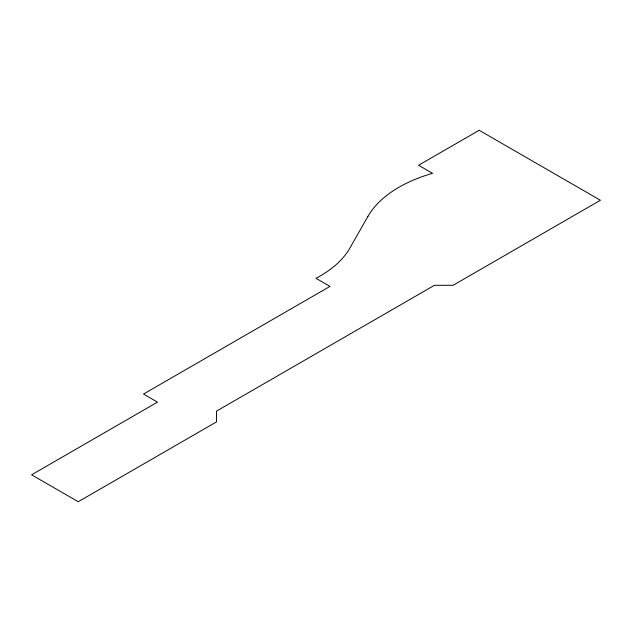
<?xml version="1.0" encoding="UTF-8"?>
<svg xmlns="http://www.w3.org/2000/svg" width="632" height="632" viewBox="0 0 632 632"><rect width="100%" height="100%" fill="white"/><g stroke="black" fill="none" stroke-linecap="round" stroke-linejoin="round"><path stroke-width="0.95" d="M367.942 216.365L349.765 248.273A121.62 70.223 0 0 1 316 278.317L329.983 286.391L143.496 394.06L157.479 402.134L31.6 474.814L78.226 501.729L216.523 421.884L216.523 411.116L434.445 285.301L453.097 285.301L600.4 200.257L479.182 130.271L418.574 165.26L432.557 173.334A127.672 73.707 0 0 0 367.942 216.365"/></g></svg>
